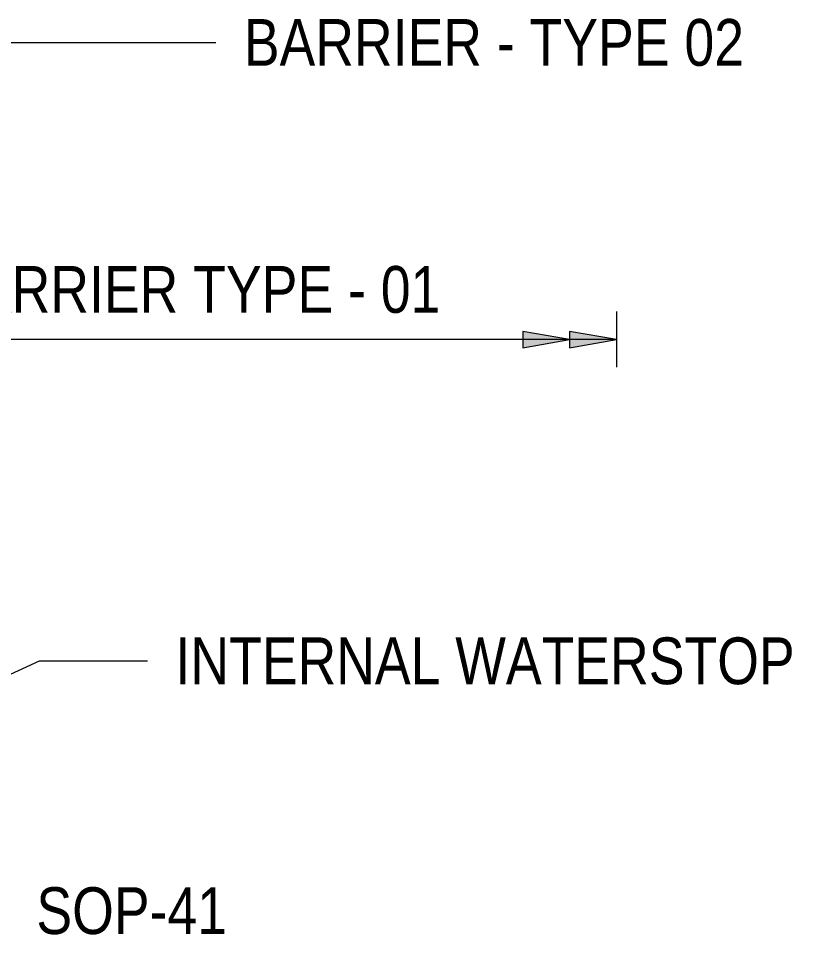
# Model space of a CAD drawing. Header units: metres. Extents: x 0 to 258, y 3 to 25.
# Drawn here: x 238.215 to 240.289, y 22.974 to 25.424 of the extents above; entities that cross this region are included whole.
import ezdxf

# ---------------------------------------------------------------- set-up
doc = ezdxf.new("R2010")
doc.units = ezdxf.units.M
for name, color, linetype, lineweight in [('A-ANNO-NOTE', 7, 'Continuous', 9), ('A-DETL', 7, 'Continuous', 13), ('G-ANNO-TEXT', 7, 'Continuous', 9)]:
    doc.layers.add(name, color=color, linetype=linetype, lineweight=lineweight)
doc.styles.add('Arial Narrow_2', font='ARIALN.TTF', dxfattribs={"height": 0.125})

# ---------------------------------------------------------------- blocks, each defined once
blk = doc.blocks.new('CS_Arrowhead_100_Double - CS_Arrowhead_100_Double-7792316-DRG-2873172 - ELEVATION - SOUTH EAST END')
at = {"layer": 'A-ANNO-NOTE'}
for points in [[(1068.5908, 24.587), (1068.7158, 24.565), (1068.5908, 24.5429)], [(1068.7158, 24.587), (1068.8408, 24.565), (1068.7158, 24.5429)]]:
    blk.add_hatch(color=256, dxfattribs=at).paths.add_polyline_path(points)
blk.add_line((1068.8408, 24.6397), (1068.8408, 24.4908), dxfattribs=at)
at = {"layer": 'A-ANNO-NOTE', "lineweight": 13}
for p, q in [((1068.5908, 24.587), (1068.5908, 24.5429)), ((1068.7158, 24.565), (1068.5908, 24.587)), ((1068.7158, 24.587), (1068.7158, 24.5429)), ((1068.8408, 24.565), (1068.7158, 24.587)), ((1068.5908, 24.5429), (1068.7158, 24.565)), ((1068.7158, 24.5429), (1068.8408, 24.565))]:
    blk.add_line(p, q, dxfattribs=at)

msp = doc.modelspace()

# ---------------------------------------------------------------- linework, layer by layer
at = {"layer": 'A-DETL'}
msp.add_line((239.8129, 24.565), (237.627, 24.565), dxfattribs=at)
at = {"layer": 'G-ANNO-TEXT'}
for p, q in [((237.567, 25.3593), (238.7425, 25.3593)), ((237.3566, 23.2849), (238.2713, 23.7063)), ((238.2713, 23.7063), (238.5599, 23.7063))]:
    msp.add_line(p, q, dxfattribs=at)

# ---------------------------------------------------------------- block references
at = {"layer": 'A-ANNO-NOTE'}
msp.add_blockref('CS_Arrowhead_100_Double - CS_Arrowhead_100_Double-7792316-DRG-2873172 - ELEVATION - SOUTH EAST END', (-829.0279, 0), dxfattribs=at)

# ---------------------------------------------------------------- texts
at = {"layer": 'G-ANNO-TEXT', "char_height": 0.125, "attachment_point": 1, "style": 'Arial Narrow_2', "bg_fill": 3, "box_fill_scale": 1, "bg_fill_color": 256, "bg_fill_true_color": 13158600, "bg_fill_transparency": 0}
for s, insert in [('BARRIER - TYPE 02', (238.8175, 25.4218)), ('BARRIER TYPE - 01', (238.0062, 24.7615)), ('INTERNAL WATERSTOP', (238.6349, 23.7688)), ('SOP-41', (238.2632, 23.101))]:
    msp.add_mtext(s, dxfattribs=dict(at, insert=insert))

doc.saveas('drawing.dxf')
